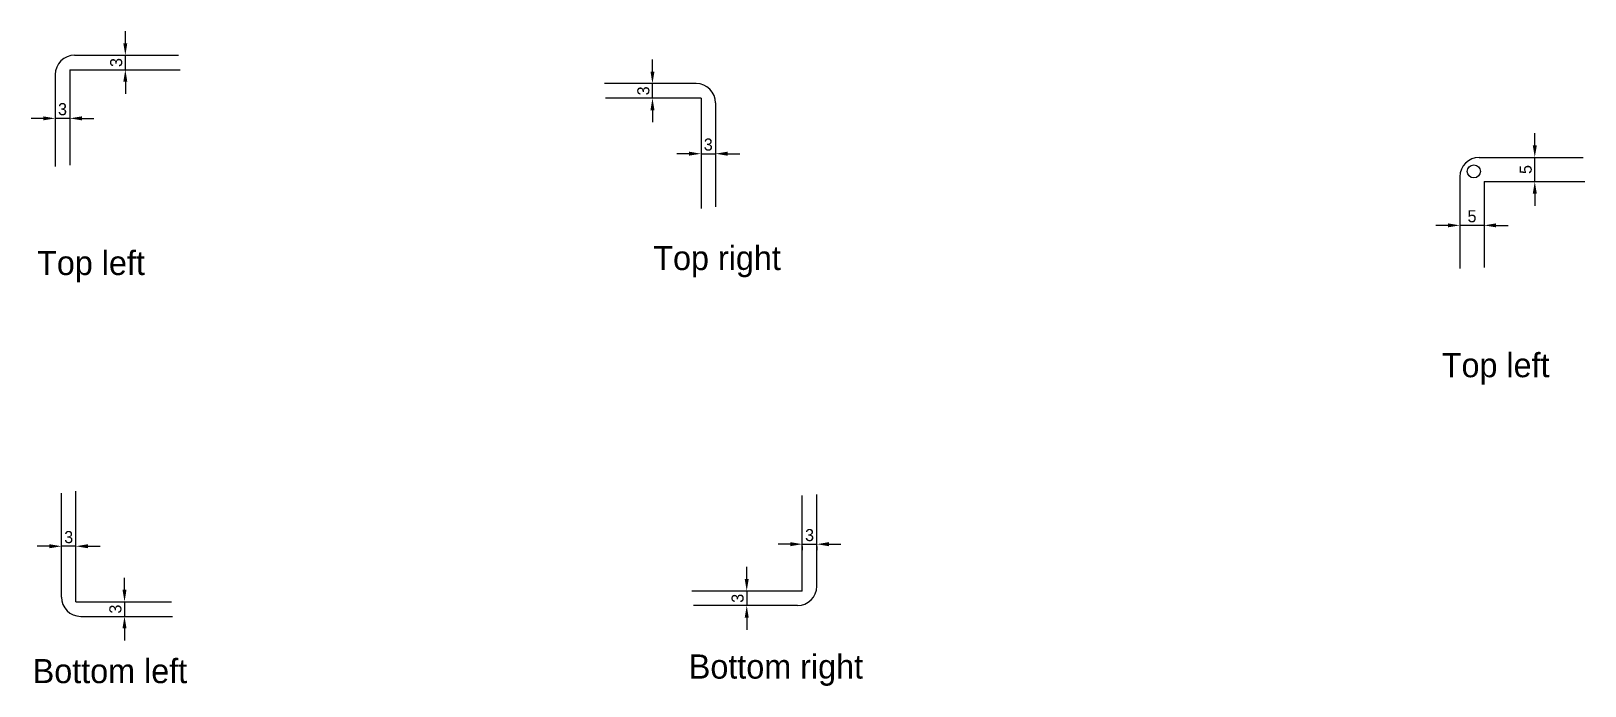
# Model space of a CAD drawing. Header units: millimetres. Extents: x -742 to 1487, y -1115 to 638.
# Drawn here: x 801.8 to 1123.3, y 502.7 to 638.1 of the extents above; entities that cross this region are included whole.
import ezdxf

# ---------------------------------------------------------------- set-up
doc = ezdxf.new("R2010")
doc.units = ezdxf.units.MM
doc.header["$PDSIZE"] = -5
doc.layers.get('0').update_dxf_attribs({"linetype": 'CONTINUOUS'})
doc.layers.get('Defpoints').update_dxf_attribs({"linetype": 'CONTINUOUS'})
doc.layers.add('Layer_1', color=7, linetype='CONTINUOUS')
doc.layers.add('text', color=4, linetype='CONTINUOUS', plot=False)
doc.dimstyles.new('ISO-25', dxfattribs={"dimtxt": 2.5, "dimasz": 2.5, "dimexe": 1.25, "dimexo": 0.625, "dimtad": 1, "dimdsep": 46, "dimtxsty": 'Standard', "dimcen": 2.5, "dimadec": 0, "dimazin": 0, "dimtfac": 1, "dimtmove": 0, "dimatfit": 3, "dimfxl": 1, "dimarcsym": 0})

# ---------------------------------------------------------------- blocks, each defined once
blk = doc.blocks.new('*D30')
at = {"color": 0, "lineweight": -2}
for p, q in [((1112.88, 614.49), (1112.88, 616.99)), ((1112.88, 606.99), (1112.88, 611.99)), ((1113.44, 611.99), (1114.13, 611.99)), ((1112.88, 604.49), (1112.88, 601.99)), ((1113.44, 606.99), (1114.13, 606.99))]:
    blk.add_line(p, q, dxfattribs=at)
at = {"color": 0}
for points in [[(1112.47, 614.49), (1113.3, 614.49), (1112.88, 611.99)], [(1113.3, 604.49), (1112.47, 604.49), (1112.88, 606.99)]]:
    blk.add_solid(points, dxfattribs=at)
at = {"layer": 'Defpoints', "color": 0}
for p in [(1112.82, 611.99), (1112.88, 611.99), (1112.82, 606.99)]:
    blk.add_point(p, dxfattribs=at)
at = {"color": 0, "linetype": 'ByBlock', "insert": (1111.01, 609.49), "char_height": 2.5, "attachment_point": 5, "rotation": 90}
blk.add_mtext('5', dxfattribs=at)
blk = doc.blocks.new('*D31')
at = {"color": 0, "lineweight": -2}
for p, q in [((1094.89, 597.94), (1092.39, 597.94)), ((1102.39, 597.94), (1097.39, 597.94)), ((1097.39, 597.49), (1097.39, 596.69)), ((1102.39, 597.49), (1102.39, 596.69)), ((1104.89, 597.94), (1107.39, 597.94))]:
    blk.add_line(p, q, dxfattribs=at)
at = {"color": 0}
for points in [[(1094.89, 597.52), (1094.89, 598.35), (1097.39, 597.94)], [(1104.89, 598.35), (1104.89, 597.52), (1102.39, 597.94)]]:
    blk.add_solid(points, dxfattribs=at)
at = {"layer": 'Defpoints', "color": 0}
for p in [(1097.39, 598.12), (1102.39, 598.12), (1097.39, 597.94)]:
    blk.add_point(p, dxfattribs=at)
at = {"color": 0, "linetype": 'ByBlock', "insert": (1099.89, 599.81), "char_height": 2.5, "attachment_point": 5}
blk.add_mtext('5', dxfattribs=at)
blk = doc.blocks.new('*D41')
at = {"color": 0, "lineweight": -2}
for p, q in [((821.26, 635.62), (821.26, 638.12)), ((821.26, 630.13), (821.26, 633.12)), ((821.82, 633.12), (822.51, 633.12)), ((821.26, 627.63), (821.26, 625.13)), ((821.82, 630.13), (822.51, 630.13))]:
    blk.add_line(p, q, dxfattribs=at)
at = {"color": 0}
for points in [[(820.84, 635.62), (821.67, 635.62), (821.26, 633.12)], [(821.67, 627.63), (820.84, 627.63), (821.26, 630.13)]]:
    blk.add_solid(points, dxfattribs=at)
at = {"layer": 'Defpoints', "color": 0}
for p in [(821.19, 633.12), (821.26, 633.12), (821.19, 630.13)]:
    blk.add_point(p, dxfattribs=at)
at = {"color": 0, "linetype": 'ByBlock', "insert": (819.38, 631.62), "char_height": 2.5, "attachment_point": 5, "rotation": 90}
blk.add_mtext('3', dxfattribs=at)
blk = doc.blocks.new('*D42')
at = {"color": 0, "lineweight": -2}
for p, q in [((804.26, 620.07), (801.76, 620.07)), ((809.76, 620.07), (806.76, 620.07)), ((806.76, 619.63), (806.76, 618.82)), ((809.76, 619.63), (809.76, 618.82)), ((812.26, 620.07), (814.76, 620.07))]:
    blk.add_line(p, q, dxfattribs=at)
at = {"color": 0}
for points in [[(804.26, 619.66), (804.26, 620.49), (806.76, 620.07)], [(812.26, 620.49), (812.26, 619.66), (809.76, 620.07)]]:
    blk.add_solid(points, dxfattribs=at)
at = {"layer": 'Defpoints', "color": 0}
for p in [(806.76, 620.25), (806.76, 620.07), (809.76, 620.25)]:
    blk.add_point(p, dxfattribs=at)
at = {"color": 0, "linetype": 'ByBlock', "insert": (808.26, 621.95), "char_height": 2.5, "attachment_point": 5}
blk.add_mtext('3', dxfattribs=at)
blk = doc.blocks.new('*D43')
at = {"color": 0, "lineweight": -2}
for p, q in [((949.83, 524.8), (949.83, 527.3)), ((949.27, 522.3), (948.58, 522.3)), ((949.83, 522.3), (949.83, 519.3)), ((949.27, 519.3), (948.58, 519.3)), ((949.83, 516.8), (949.83, 514.3))]:
    blk.add_line(p, q, dxfattribs=at)
at = {"color": 0}
for points in [[(949.41, 524.8), (950.24, 524.8), (949.83, 522.3)], [(950.24, 516.8), (949.41, 516.8), (949.83, 519.3)]]:
    blk.add_solid(points, dxfattribs=at)
at = {"layer": 'Defpoints', "color": 0}
for p in [(949.89, 522.3), (949.83, 519.3), (949.89, 519.3)]:
    blk.add_point(p, dxfattribs=at)
at = {"color": 0, "linetype": 'ByBlock', "insert": (947.95, 520.8), "char_height": 2.5, "attachment_point": 5, "rotation": 90}
blk.add_mtext('3', dxfattribs=at)
blk = doc.blocks.new('*D44')
at = {"color": 0, "lineweight": -2}
for p, q in [((958.83, 531.99), (956.33, 531.99)), ((961.33, 531.99), (964.33, 531.99)), ((961.33, 531.54), (961.33, 530.74)), ((964.33, 531.54), (964.33, 530.74)), ((966.83, 531.99), (969.33, 531.99))]:
    blk.add_line(p, q, dxfattribs=at)
at = {"color": 0}
for points in [[(958.83, 531.57), (958.83, 532.41), (961.33, 531.99)], [(966.83, 532.41), (966.83, 531.57), (964.33, 531.99)]]:
    blk.add_solid(points, dxfattribs=at)
at = {"layer": 'Defpoints', "color": 0}
for p in [(961.33, 532.17), (964.33, 532.17), (964.33, 531.99)]:
    blk.add_point(p, dxfattribs=at)
at = {"color": 0, "linetype": 'ByBlock', "insert": (962.83, 533.86), "char_height": 2.5, "attachment_point": 5}
blk.add_mtext('3', dxfattribs=at)
blk = doc.blocks.new('*D45')
at = {"color": 0, "lineweight": -2}
for p, q in [((937.87, 612.76), (935.37, 612.76)), ((940.37, 612.76), (943.37, 612.76)), ((940.37, 612.2), (940.37, 611.51)), ((943.37, 612.2), (943.37, 611.51)), ((945.87, 612.76), (948.37, 612.76))]:
    blk.add_line(p, q, dxfattribs=at)
at = {"color": 0}
for points in [[(937.87, 612.35), (937.87, 613.18), (940.37, 612.76)], [(945.87, 613.18), (945.87, 612.35), (943.37, 612.76)]]:
    blk.add_solid(points, dxfattribs=at)
at = {"layer": 'Defpoints', "color": 0}
for p in [(940.37, 612.83), (943.37, 612.83), (943.37, 612.76)]:
    blk.add_point(p, dxfattribs=at)
at = {"color": 0, "linetype": 'ByBlock', "insert": (941.87, 614.64), "char_height": 2.5, "attachment_point": 5}
blk.add_mtext('3', dxfattribs=at)
blk = doc.blocks.new('*D46')
at = {"color": 0, "lineweight": -2}
for p, q in [((930.32, 629.76), (930.32, 632.26)), ((929.88, 627.26), (929.07, 627.26)), ((930.32, 624.26), (930.32, 627.26)), ((929.88, 624.26), (929.07, 624.26)), ((930.32, 621.76), (930.32, 619.26))]:
    blk.add_line(p, q, dxfattribs=at)
at = {"color": 0}
for points in [[(929.91, 629.76), (930.74, 629.76), (930.32, 627.26)], [(930.74, 621.76), (929.91, 621.76), (930.32, 624.26)]]:
    blk.add_solid(points, dxfattribs=at)
at = {"layer": 'Defpoints', "color": 0}
for p in [(930.32, 627.26), (930.5, 627.26), (930.5, 624.26)]:
    blk.add_point(p, dxfattribs=at)
at = {"color": 0, "linetype": 'ByBlock', "insert": (928.45, 625.76), "char_height": 2.5, "attachment_point": 5, "rotation": 90}
blk.add_mtext('3', dxfattribs=at)
blk = doc.blocks.new('*D47')
at = {"color": 0, "lineweight": -2}
for p, q in [((805.54, 531.56), (803.04, 531.56)), ((808.04, 532.12), (808.04, 532.81)), ((811.03, 531.56), (808.04, 531.56)), ((811.03, 532.12), (811.03, 532.81)), ((813.53, 531.56), (816.03, 531.56))]:
    blk.add_line(p, q, dxfattribs=at)
at = {"color": 0}
for points in [[(805.54, 531.15), (805.54, 531.98), (808.04, 531.56)], [(813.53, 531.98), (813.53, 531.15), (811.03, 531.56)]]:
    blk.add_solid(points, dxfattribs=at)
at = {"layer": 'Defpoints', "color": 0}
for p in [(808.04, 531.56), (808.04, 531.5), (811.03, 531.5)]:
    blk.add_point(p, dxfattribs=at)
at = {"color": 0, "linetype": 'ByBlock', "insert": (809.54, 533.44), "char_height": 2.5, "attachment_point": 5}
blk.add_mtext('3', dxfattribs=at)
blk = doc.blocks.new('*D48')
at = {"color": 0, "lineweight": -2}
for p, q in [((821.09, 522.56), (821.09, 525.06)), ((821.09, 520.06), (821.09, 517.06)), ((821.53, 520.06), (822.34, 520.06)), ((821.09, 514.56), (821.09, 512.06)), ((821.53, 517.06), (822.34, 517.06))]:
    blk.add_line(p, q, dxfattribs=at)
at = {"color": 0}
for points in [[(820.67, 522.56), (821.5, 522.56), (821.09, 520.06)], [(821.5, 514.56), (820.67, 514.56), (821.09, 517.06)]]:
    blk.add_solid(points, dxfattribs=at)
at = {"layer": 'Defpoints', "color": 0}
for p in [(820.91, 520.06), (820.91, 517.06), (821.09, 517.06)]:
    blk.add_point(p, dxfattribs=at)
at = {"color": 0, "linetype": 'ByBlock', "insert": (819.21, 518.56), "char_height": 2.5, "attachment_point": 5, "rotation": 90}
blk.add_mtext('3', dxfattribs=at)

msp = doc.modelspace()

# ---------------------------------------------------------------- linework, layer by layer
at = {"layer": 'Layer_1', "linetype": 'ByBlock'}
for p, q in [((810.756, 633.124), (832.256, 633.124)), ((806.756, 629.124), (806.756, 610.124)), ((939.371, 627.262), (920.371, 627.262)), ((943.371, 623.262), (943.371, 601.762)), ((1101.385, 611.987), (1122.885, 611.987)), ((1097.385, 607.987), (1097.385, 588.987)), ((808.036, 521.062), (808.036, 542.562)), ((964.326, 523.3), (964.326, 542.3)), ((960.326, 519.3), (938.826, 519.3)), ((812.036, 517.062), (831.036, 517.062))]:
    msp.add_line(p, q, dxfattribs=at)
at = {"layer": 'Layer_1', "color": 1, "linetype": 'ByBlock'}
for p, q in [((809.756, 630.126), (809.756, 610.383)), ((809.756, 630.126), (832.625, 630.124)), ((940.374, 624.261), (920.631, 624.261)), ((940.374, 624.261), (940.372, 601.392)), ((1102.385, 606.989), (1102.385, 589.246)), ((1102.385, 606.989), (1123.254, 606.987)), ((811.034, 520.063), (811.036, 542.932)), ((961.325, 522.298), (961.325, 542.041)), ((961.325, 522.298), (938.456, 522.3)), ((811.034, 520.063), (830.777, 520.063))]:
    msp.add_line(p, q, dxfattribs=at)
at = {"layer": 'Layer_1'}
msp.add_circle((1100.267, 609.104), 1.35, dxfattribs=at)
for centre, start, end in [((810.756, 629.124), 90, 180), ((939.371, 623.262), 0, 90), ((1101.385, 607.987), 90, 180), ((812.036, 521.062), 180, 270), ((960.326, 523.3), 270, 0)]:
    msp.add_arc(centre, 4, start, end, dxfattribs=at)

# ---------------------------------------------------------------- texts
at = {"layer": 'text', "linetype": 'ByBlock', "char_height": 2.5, "attachment_point": 1}
for s, insert, width in [('{\\H2x;Top left}', (803.008, 592.665), 280.17015), ('{\\H2x;Top right}', (930.496, 593.692), 316.787), ('{\\H2x;Top left}', (1093.638, 571.527), 280.17015), ('{\\H2x;Bottom left}', (802.095, 508.246), 316.787), ('{\\H2x;Bottom right}', (937.849, 509.18), 316.787)]:
    msp.add_mtext(s, dxfattribs=dict(at, insert=insert, width=width))

# ---------------------------------------------------------------- dimensions: what is measured, and where the dimension line sits
for base, p1, p2, angle, picture, middle in [((821.256, 633.124), (821.191, 630.125), (821.191, 633.124), 90, '*D41', (819.381, 631.625)), ((930.322, 627.262), (930.502, 624.261), (930.502, 627.262), 270, '*D46', (928.447, 625.762)), ((1112.885, 611.987), (1112.82, 606.988), (1112.82, 611.987), 90, '*D30', (1111.01, 609.487)), ((808.036, 531.562), (811.035, 531.497), (808.036, 531.497), 180, '*D47', (809.535, 533.437)), ((949.826, 519.3), (949.891, 522.299), (949.891, 519.3), 270, '*D43', (947.951, 520.799)), ((821.086, 517.062), (820.905, 520.063), (820.905, 517.062), 90, '*D48', (819.211, 518.563))]:
    dim = msp.add_linear_dim(base=base, p1=p1, p2=p2, angle=angle, dimstyle='ISO-25')
    dim.commit()
    dim.dimension.update_dxf_attribs({"geometry": picture, "text_midpoint": middle})
for base, p1, p2, picture, middle in [((806.756, 620.074), (809.756, 620.255), (806.756, 620.255), '*D42', (808.256, 621.949)), ((943.371, 612.762), (940.373, 612.827), (943.371, 612.827), '*D45', (941.872, 614.637)), ((1097.385, 597.937), (1102.385, 598.117), (1097.385, 598.117), '*D31', (1099.885, 599.812)), ((964.326, 531.989), (961.325, 532.169), (964.326, 532.169), '*D44', (962.825, 533.864))]:
    dim = msp.add_linear_dim(base=base, p1=p1, p2=p2, dimstyle='ISO-25')
    dim.commit()
    dim.dimension.update_dxf_attribs({"geometry": picture, "text_midpoint": middle})

doc.saveas('drawing.dxf')
